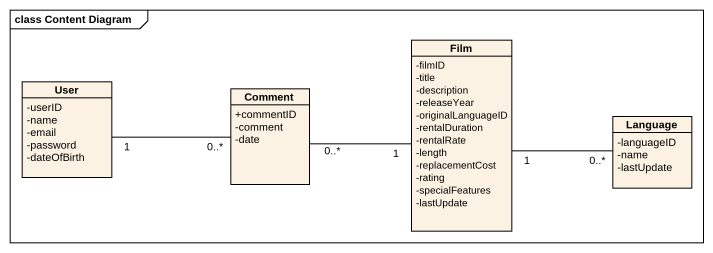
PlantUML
@startuml
mainframe class Content Diagram
hide circle
hide empty members
skinparam classAttributeIconSize 0
class Film {
  -filmID
  -title
  -description
  -releaseYear
  -originalLanguageID
  -rentalDuration
  -rentalRate
  -length
  -replacementCost
  -rating
  -specialFeatures
  -lastUpdate
}
class User {
  -userID
  -name
  -email
  -password
  -dateOfBirth
}
class Comment {
  +commentID
  -comment
  -date
}
class Language {
  -languageID
  -name
  -lastUpdate
}
Film "1" -left- "0..*" Comment
User "1" -right- "0..*" Comment
Language "0..*" -left- "1" Film
@enduml
